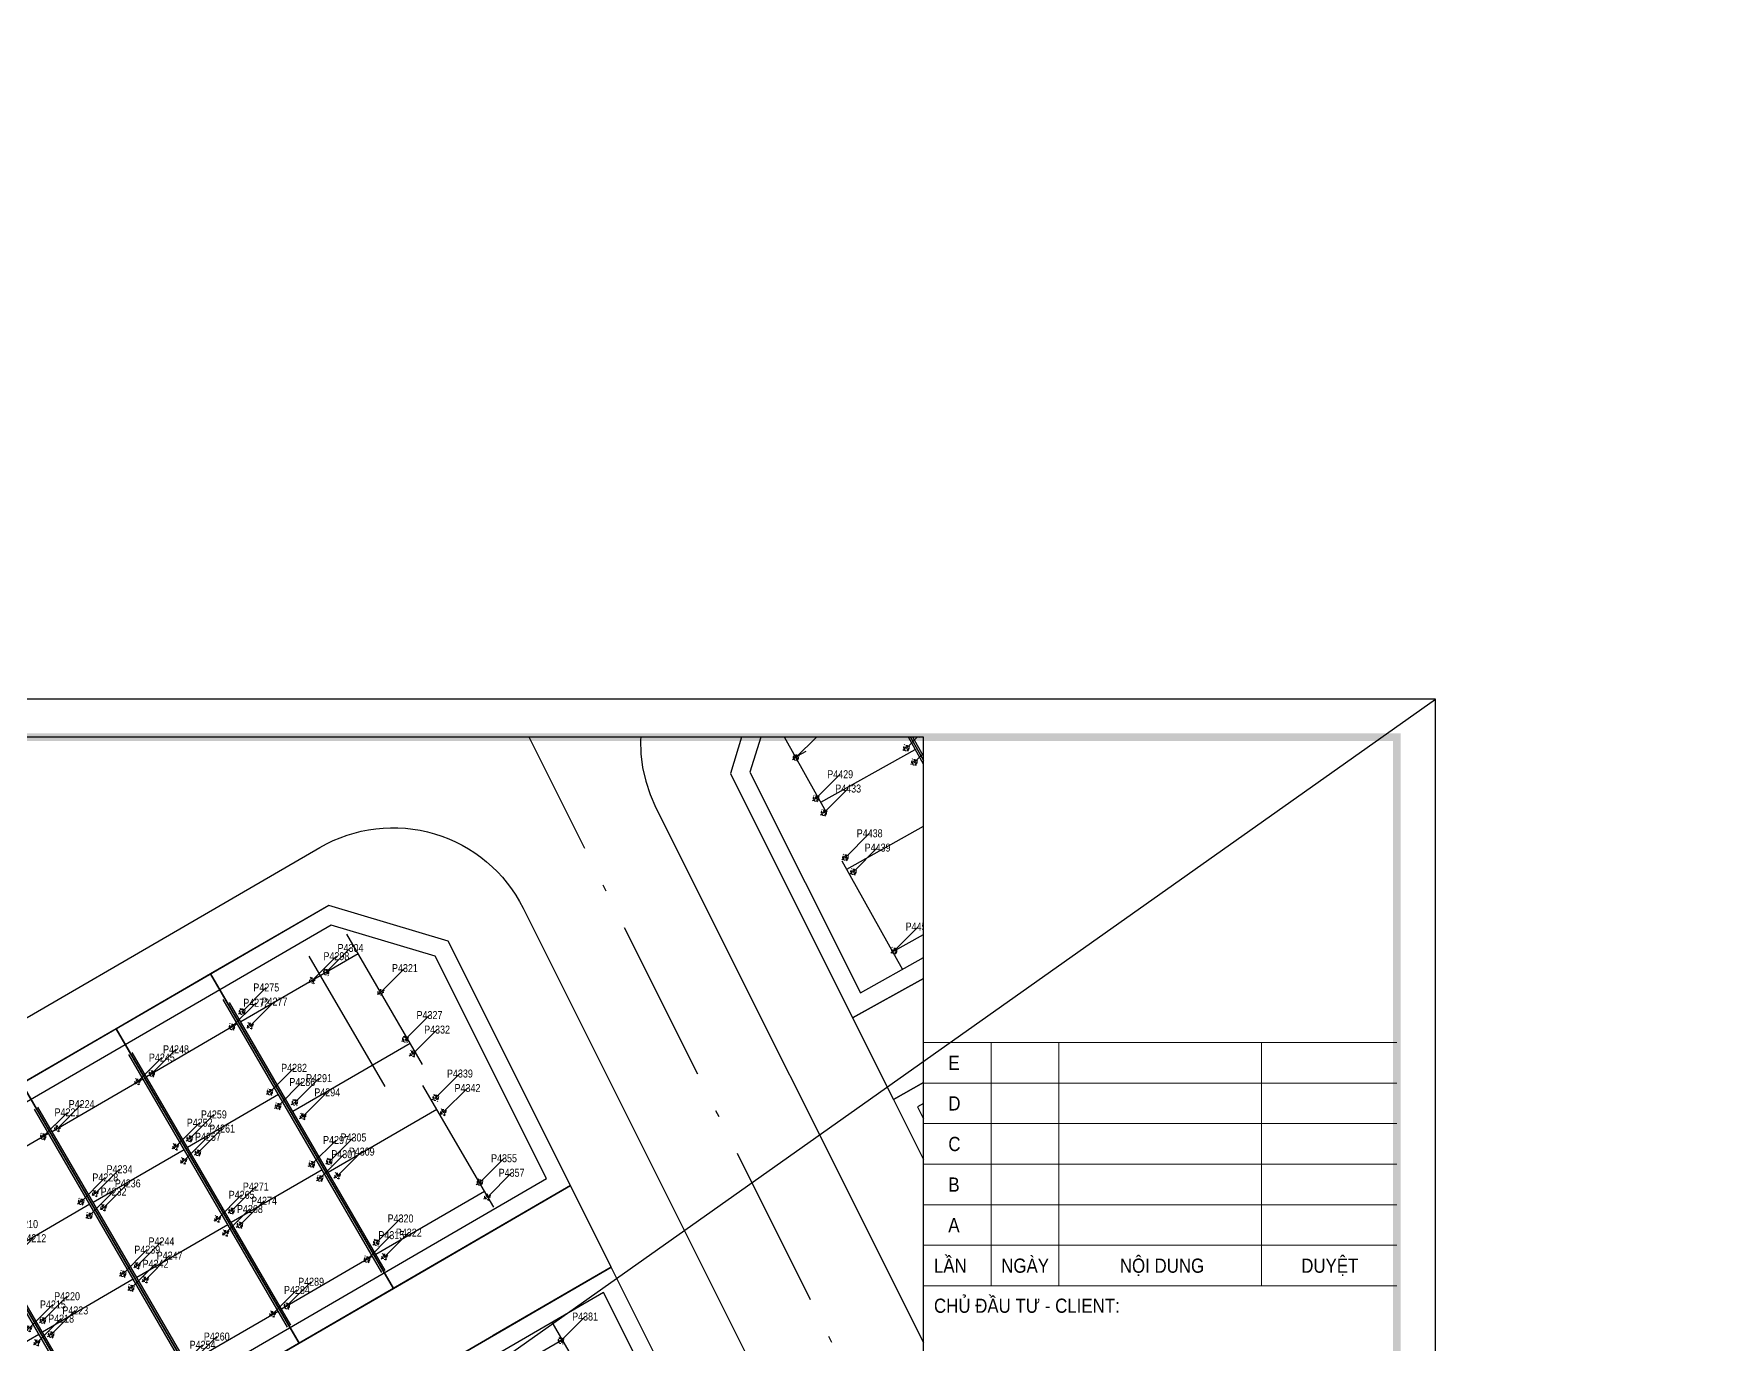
# Model space of a CAD drawing. Header units: millimetres. Extents: x 0 to 571985, y 0 to 2066666.
# Drawn here: x 568670.9 to 568763.6, y 2065765 to 2065837 of the extents above; entities that cross this region are included whole.
import ezdxf
from ezdxf.enums import TextEntityAlignment as Align
from ezdxf.xclip import XClip

# ---------------------------------------------------------------- set-up
doc = ezdxf.new("R2010")
doc.units = ezdxf.units.MM
for name, pattern in [('ACAD_ISO10W100', [18.5, 12, -3, 0.5, -3]), ('CENTER', [3, 1.5, -0.5, 0.5, -0.5]), ('CENTER2', [1.125, 0.75, -0.125, 0.125, -0.125]), ('HIDDEN', [0.75, 0.5, -0.25]), ('Xref Grid (A1)$0$CENTER2', [1.125, 0.75, -0.125, 0.125, -0.125])]:
    doc.linetypes.add(name, pattern=pattern)
for name, color, linetype in [('01.AXIS', 160, 'CENTER2'), ('BoThamCo', 94, 'Continuous'), ('CDC.01.AXIS', 160, 'CENTER2'), ('ChiaLo', 128, 'CENTER'), ('datOlienke', 42, 'Continuous'), ('ghi_chu', 7, 'Continuous'), ('KCS_DIM', 1, 'Continuous'), ('LogDg', 7, 'Continuous'), ('LoLK', 6, 'Continuous'), ('QH', 7, 'Continuous'), ('RANHGIOI', 2, 'HIDDEN'), ('TimDg', 222, 'Continuous'), ('ViaHeS', 32, 'Continuous'), ('Xref Grid (A1)$0$01.AXIS', 160, 'Xref Grid (A1)$0$CENTER2')]:
    doc.layers.add(name, color=color, linetype=linetype)
for name, color, linetype, lineweight in [('A-KY HIEU', 34, 'Continuous', 20), ('A-NET THAY', 125, 'Continuous', 18), ('A-TEXT', 7, 'Continuous', 18), ('boDnv', 54, 'Continuous', 25), ('E- RANH GIOI', 1, 'CENTER', 13), ('kata_text', 254, 'Continuous', 30)]:
    doc.layers.add(name, color=color, linetype=linetype, lineweight=lineweight)
doc.layers.add('KCS_Plotter', color=11, linetype='Continuous', plot=False)
doc.styles.add('Arial', font='arial.ttf')
doc.styles.add('avantH', font='', dxfattribs={"height": 10})
doc.styles.add('kata_dim', font='vnrms.shx', dxfattribs={"width": 0.66, "oblique": 7})
doc.styles.add('kata_text', font='arial.ttf', dxfattribs={"width": 0.8})
doc.styles.add('rms', font='romans.shx', dxfattribs={"width": 0.7, "bigfont": 'vns.shx'})
doc.styles.get('avantH').set_extended_font_data('.VnAvantH')
doc.linetypes.add('ADL', pattern='A,0.125,-0.15,["++",rms,S=0.5,R=0,X=0,Y=-0.2245],-1.35,1.125', length=2.75)
doc.dimstyles.new('DIM_1-75_CNC', dxfattribs={"dimscale": 0.75, "dimtxt": 220, "dimasz": 80, "dimexe": 60, "dimexo": 0, "dimgap": 50, "dimtad": 1, "dimdec": 0, "dimzin": 0, "dimdsep": 46, "dimtxsty": 'Arial', "dimblk1": 'ARCHTICK', "dimblk2": 'ARCHTICK', "dimsah": 1, "dimcen": 150, "dimdle": 60, "dimclrd": 256, "dimclre": 256, "dimclrt": 9, "dimadec": 0, "dimazin": 0, "dimtfac": 1, "dimtdec": 0, "dimtix": 1, "dimtmove": 2, "dimatfit": 3, "dimldrblk": 'ARCHTICK', "dimfxl": 1, "dimtvp": 0.833333, "dimtolj": 1, "dimtzin": 0, "dimlwd": -1, "dimarcsym": 0})
doc.dimstyles.new('kata_dim_iso', dxfattribs={"dimtxt": 2.5, "dimasz": 1.5, "dimexe": 1.5, "dimexo": 2.5, "dimtad": 1, "dimdec": 0, "dimzin": 0, "dimdsep": 46, "dimtxsty": 'kata_dim', "dimblk": 'kata_block_ArchTick', "dimcen": 0.09, "dimdle": 1.2, "dimclrd": 8, "dimclre": 8, "dimclrt": 3, "dimadec": 0, "dimazin": 0, "dimtfac": 1, "dimtdec": 0, "dimtix": 1, "dimtofl": 0, "dimtmove": 0, "dimatfit": 3, "dimfxl": 3.75, "dimfxlon": 1, "dimtolj": 1, "dimtzin": 0, "dimarcsym": 0})

# ---------------------------------------------------------------- blocks, each defined once
blk = doc.blocks.new('moc')
at = {"layer": 'QH', "linetype": 'Continuous'}
h = blk.add_hatch(color=7, dxfattribs=at)
h.paths.add_polyline_path([(0, 0), (0.529, 0, 0.414214), (0, 0.529)])
h.paths.add_polyline_path([(-0.529, 0, 0.414214), (0, -0.529), (0, 0)])
for p, q in [((0, 0.706), (0, -0.706)), ((-0.706, 0), (0.706, 0))]:
    blk.add_line(p, q, dxfattribs=at)
blk.add_circle((0, 0), 0.529, dxfattribs=at)
blk = doc.blocks.new('NEN')
at = {"layer": 'boDnv', "color": 10, "linetype": 'ADL', "ltscale": 0.25}
for points in [[(447.024, -28.766, 0.001711), (440.579, -16.796), (434.623, -15.073), (276.129, -103.512), (274.235, -109.654), (280.307, -121.793)], [(453.046, -54.034), (455.698, -45.19, 0.001456), (450.312, -34.947), (283.441, -128.06), (289.631, -140.435), (295.361, -142.147), (300.824, -138.974)]]:
    blk.add_lwpolyline(points, format="xyb", close=True, dxfattribs=at)
for points in [[(263.053, -132.006), (256.939, -119.782), (251.208, -118.07), (145.657, -179.397), (154.7, -194.961)], [(270.404, -156.648), (272.264, -150.423), (266.19, -138.279), (158.216, -201.014), (167.259, -216.577)]]:
    blk.add_lwpolyline(points, close=True, dxfattribs=at)
at = {"layer": 'BoThamCo'}
blk.add_lwpolyline([(336.347, -49.298), (331.474, -40.565), (324.672, -38.635), (260.962, -74.185), (258.833, -81.093), (263.315, -90.055), (269.918, -92.091), (334.417, -56.1)], close=True, dxfattribs=at)
for points in [[(460.283, -73.758, 1), (458.578, -70.701), (309.358, -153.965, 0.773158), (310.211, -157.243, 0.127931), (311.064, -157.021)], [(236.234, -85.111), (141.352, -140.641, 0.413287), (141.173, -141.324, 0.415141), (141.857, -141.504), (236.739, -85.974, -0.433604), (246.185, -88.78), (251.146, -98.698, 0.432664), (251.844, -98.907, 0.396001), (252.04, -98.251), (247.08, -88.333, 0.433604)]]:
    blk.add_lwpolyline(points, format="xyb", close=True, dxfattribs=at)
at = {"layer": 'ChiaLo', "ltscale": 5}
for points in [[(352.49, -59.758), (362.235, -77.223), (279.9, -123.165)], [(326.292, -74.376), (336.038, -91.841)], [(321.053, -77.299), (330.798, -94.764)], [(315.813, -80.223), (325.559, -97.688)], [(374.417, -99.054), (364.672, -81.589), (282.119, -127.653)], [(310.574, -83.147), (320.319, -100.612)], [(305.334, -86.07), (315.08, -103.535)], [(300.095, -88.994), (309.84, -106.459)], [(294.855, -91.917), (304.601, -109.382)], [(289.616, -94.841), (299.361, -112.306)], [(284.376, -97.765), (294.122, -115.23)], [(279.137, -100.688), (288.882, -118.153)], [(322.756, -104.978), (332.501, -122.443)], [(317.516, -107.901), (327.262, -125.366)], [(312.277, -110.825), (322.022, -128.29)], [(307.037, -113.749), (316.783, -131.214)], [(301.798, -116.672), (311.543, -134.137)], [(296.558, -119.596), (306.304, -137.061)], [(254.637, -138.052), (244.589, -120.759)], [(291.319, -122.52), (301.066, -139.989)], [(249.449, -141.066), (239.401, -123.774)], [(244.261, -144.081), (234.213, -126.788)], [(239.073, -147.095), (229.025, -129.802)], [(264.367, -132.399), (154.337, -196.328)], [(266.608, -136.879), (156.849, -200.651)]]:
    blk.add_lwpolyline(points, dxfattribs=at)
at = {"layer": 'datOlienke'}
for points in [[(448.369, -29.161, 0.001887), (441.258, -15.951), (434.5, -13.997), (275.291, -102.834), (273.162, -109.742), (279.88, -123.176)], [(453.888, -54.71), (456.773, -45.088, 0.001636), (450.717, -33.576), (282.119, -127.653), (288.93, -141.269), (295.49, -143.229), (301.319, -139.843)]]:
    blk.add_lwpolyline(points, format="xyb", close=True, dxfattribs=at)
for points in [[(264.367, -132.399), (257.64, -118.948), (251.08, -116.988), (144.29, -179.035), (154.337, -196.328)], [(271.249, -157.314), (273.336, -150.33), (266.608, -136.879), (156.849, -200.651), (166.897, -217.944)]]:
    blk.add_lwpolyline(points, close=True, dxfattribs=at)
at = {"layer": 'LogDg'}
for points in [[(34.296, -348.766, -0.124666), (14.114, -339.771, 0.262937), (-5.331, -336.771, -0.009345), (-40.959, -349.473), (-145.868, -384.68, 0.405257), (-155.456, -403.235), (-146.557, -432.72), (-158.046, -436.187), (-166.572, -407.936, 0.423227), (-185.704, -398.049), (-272.077, -427.035, 0.40652), (-277.181, -436.964), (-262.947, -483.397), (-271.552, -486.035), (-285.593, -440.232, 0.421949), (-295.787, -434.992), (-422.26, -477.436, 0.346831), (-427.684, -485.726), (-426.662, -497.249, 0.109851), (-417.21, -527.045), (-422.398, -530.058, -0.109851), (-432.639, -497.779), (-433.194, -491.512, 0.484967), (-443.708, -484.634), (-484.199, -498.222, 0.36701), (-492.228, -511.51), (-484.402, -560.012), (-490.326, -560.967), (-497.433, -516.92, 0.457512), (-512.889, -507.388), (-525.337, -511.314, 0.375227), (-533.554, -524.795, 0.049445), (-523.248, -562.118), (-518.404, -576.577), (-525.515, -578.96), (-530.307, -564.659, -0.044276), (-540.221, -530.036, 0.448349), (-555.614, -520.863), (-568.853, -525.038), (-576.072, -502.149), (-552.391, -494.681, 0.333336), (-544.003, -482.976), (-545.865, -397.305, 0.120559), (-569.998, -307.198), (-621.979, -219.712, 0.334943), (-635.359, -214.239), (-686.931, -227.855), (-689.803, -216.977), (-647.957, -205.93, 0.498191), (-640.704, -188.198), (-654.378, -165.183, -0.144979), (-668.853, -108.061), (-659.845, 118.23, 0.428088), (-671.924, 130.707), (-689.222, 130.58), (-689.305, 141.83), (-670.344, 141.969, 0.400474), (-658.442, 153.492), (-657.828, 168.904), (-656.06, 189.374), (-648.588, 188.728), (-650.341, 168.432), (-650.889, 154.678, 0.425345), (-638.921, 142.201), (-621.613, 142.328, 0.402651), (-609.707, 153.94), (-609.387, 163.859, -0.019867), (-608.227, 179.942), (-606.8, 192.652), (-600.838, 191.983), (-602.264, 179.273, 0.019867), (-603.39, 163.665), (-603.676, 154.802, 0.425871), (-591.594, 142.415), (-548.362, 142.733), (-548.28, 131.483), (-592.887, 131.155, 0.401789), (-604.791, 119.578), (-607.754, 35.571, -0.005984), (-607.983, 30.718, 0.462462), (-599.177, 22.287), (-555.377, 26.801), (-554.762, 20.832), (-603.242, 15.836, 0.355613), (-610.381, 8.689), (-613.794, -24.838, 0.475348), (-605.015, -33.606), (-508.268, -23.636, 0.016072), (-476.806, -19.368, 0.37392), (-470.138, -11.259), (-470.705, 9.348), (-464.707, 9.513), (-464.235, -7.648, 0.461916), (-454.747, -15.288), (-421.581, -8.993, 0.020567), (-382.015, 0.216), (-299.764, 22.963, 0.415004), (-292.798, 35.293), (-296.969, 50.218), (-285.412, 53.448), (-281.218, 38.439, 0.413423), (-268.921, 31.492), (-169.968, 58.858, 0.427702), (-164.496, 69.052), (-169.623, 84.754), (-163.92, 86.616), (-158.479, 69.956, 0.400853), (-148.742, 64.729), (-123.897, 71.6, 0.437327), (-113.795, 91.173), (-114.462, 93.013), (-128.551, 136.154), (-105.736, 143.605), (-91.769, 100.833), (-90.91, 98.466, 0.429754), (-70.957, 89.772, 0.001079), (-63.934, 92.766, 0.001474), (-62.342, 93.454), (-47.534, 99.909, 0.386536), (-43.126, 109.726), (-48.301, 125.574), (-42.598, 127.436), (-38.076, 113.59, 0.442444), (-27.275, 108.739), (111.617, 169.28, 0.414214), (115.754, 179.811), (109.361, 194.478), (114.861, 196.875), (121.255, 182.208, 0.414214), (131.785, 178.071), (252.97, 230.894), (276.872, 241.312), (291.579, 249.057, 0.419837), (295.267, 261.365), (290.95, 269.196), (301.459, 274.99), (306.058, 266.648, 0.408717), (318.136, 263.031), (326.546, 267.464), (332.148, 256.836), (324.233, 252.656, 0.419466), (320.555, 240.352), (397.092, 101.523, 0.433643), (408.413, 98.649), (440.787, 119.386), (444.023, 114.334), (410.428, 92.813, 0.395048), (407.737, 82.215), (451.056, 3.639, -0.005576), (472.219, -35.781, 0.422017), (490.066, -41.118), (502.995, -33.918), (514.672, -54.886), (500.295, -62.892, 0.404193), (495.052, -80.181), (502.502, -94.711), (491.824, -100.186), (485.095, -87.061, 0.424556), (467.192, -81.64), (316.164, -165.913), (307.211, -171.115, 0.396001), (304.075, -181.611), (326.147, -225.742), (318.098, -229.768), (296.726, -187.038, 0.432664), (285.552, -183.699), (178.072, -246.148, 0.389772), (174.86, -256.488), (194.1, -297.126), (188.677, -299.693), (170.231, -260.733, 0.439085), (158.982, -257.239), (145.496, -265.075, -0.013452), (97.701, -291.151, 0.262926), (86.853, -307.563, -0.162068), (76.015, -333.842, 0.270323), (72.318, -353.653), (79.981, -375.074), (57.383, -383.157), (49.72, -361.737, 0.270325), (34.296, -348.766)], [(462.182, -42.484, 0.004173), (446.541, -13.107, 0.41755), (435.613, -9.94), (272.325, -101.054, 0.401037), (269.068, -111.618), (286.084, -145.639, 0.427514), (297.137, -149.047), (456.991, -59.849, 0.406017), (462.182, -42.484)], [(191.761, -50.531), (96.917, -106.112, 0.395833), (93.785, -116.606), (107.231, -143.491, 0.432836), (118.409, -146.827), (234.309, -78.995, 0.395833), (237.441, -68.502), (223.995, -41.617, 0.432836), (212.817, -38.281), (191.761, -50.531)], [(236.107, -84.895), (141.226, -140.425, 0.413287), (140.956, -141.449, 0.415141), (141.984, -141.72), (236.865, -86.19, -0.433604), (245.962, -88.892), (250.922, -98.81, 0.432664), (251.97, -99.123, 0.396001), (252.264, -98.139), (247.303, -88.221, 0.433604), (236.107, -84.895)], [(49.536, -260.065, -0.269945), (34.095, -247.153), (22.999, -216.476, -0.362457), (26.499, -206.84), (119.685, -152.625, -0.414384), (136.095, -156.969), (142.222, -167.514, 0.414214), (153.158, -170.413), (250.593, -113.801, -0.432664), (261.767, -117.14), (278.799, -151.193, -0.396001), (275.663, -161.688), (133.439, -244.323, -0.012999), (88.371, -268.964, -0.278117), (67.767, -267.557, 0.110848), (49.536, -260.065)]]:
    blk.add_lwpolyline(points, format="xyb", dxfattribs=at)
for points in [[(270.27, -95.329, -0.427514), (259.217, -91.922), (254.74, -82.969, -0.401037), (257.996, -72.404), (323.21, -36.016, -0.414214), (334.094, -39.103), (338.967, -47.836, -0.414214), (335.879, -58.72)], [(460.405, -73.976, 1), (458.456, -70.483), (309.236, -153.747, 0.773158), (310.211, -157.493, 0.127931), (311.185, -157.24)]]:
    blk.add_lwpolyline(points, format="xyb", close=True, dxfattribs=at)
at = {"layer": 'LoLK'}
for points in [[(331.532, -71.452), (326.292, -74.376), (336.038, -91.841), (341.277, -88.917)], [(326.292, -74.376), (321.053, -77.299), (330.798, -94.764), (336.038, -91.841)], [(321.053, -77.299), (315.813, -80.223), (325.559, -97.688), (330.798, -94.764)], [(315.813, -80.223), (310.574, -83.147), (320.319, -100.612), (325.559, -97.688)], [(310.574, -83.147), (305.334, -86.07), (315.08, -103.535), (320.319, -100.612)], [(305.334, -86.07), (300.095, -88.994), (309.84, -106.459), (315.08, -103.535)], [(300.095, -88.994), (294.855, -91.917), (304.601, -109.382), (309.84, -106.459)], [(294.855, -91.917), (289.616, -94.841), (299.361, -112.306), (304.601, -109.382)], [(289.616, -94.841), (284.376, -97.765), (294.122, -115.23), (299.361, -112.306)], [(284.376, -97.765), (279.137, -100.688), (288.882, -118.153), (294.122, -115.23)], [(279.137, -100.688), (275.291, -102.834), (273.162, -109.742), (279.88, -123.176), (288.882, -118.153)], [(327.995, -102.054), (322.756, -104.978), (332.501, -122.443), (337.741, -119.519)], [(322.756, -104.978), (317.516, -107.901), (327.262, -125.366), (332.501, -122.443)], [(317.516, -107.901), (312.277, -110.825), (322.022, -128.29), (327.262, -125.366)], [(312.277, -110.825), (307.037, -113.749), (316.783, -131.214), (322.022, -128.29)], [(307.037, -113.749), (301.798, -116.672), (311.543, -134.137), (316.783, -131.214)], [(301.798, -116.672), (296.558, -119.596), (306.304, -137.061), (311.543, -134.137)], [(257.64, -118.948), (251.08, -116.988), (244.589, -120.759), (254.637, -138.052), (264.367, -132.399)], [(296.558, -119.596), (291.319, -122.52), (301.066, -139.989), (301.319, -139.843), (306.304, -137.061)], [(244.589, -120.759), (239.401, -123.774), (249.449, -141.066), (254.637, -138.052)], [(291.319, -122.52), (282.119, -127.653), (288.93, -141.269), (295.49, -143.229), (301.066, -139.989)], [(239.401, -123.774), (234.213, -126.788), (244.261, -144.081), (249.449, -141.066)], [(234.213, -126.788), (229.025, -129.802), (239.073, -147.095), (244.261, -144.081)], [(229.025, -129.802), (223.837, -132.816), (233.885, -150.109), (239.073, -147.095)], [(266.608, -136.879), (257.148, -142.375), (267.196, -159.668), (271.249, -157.314), (273.336, -150.33)]]:
    blk.add_lwpolyline(points, close=True, dxfattribs=at)
at = {"layer": 'RANHGIOI', "color": 1, "ltscale": 9, "const_width": 1}
blk.add_lwpolyline([(460, -51.299, 0.006594), (435.293, -5.051), (303.078, 234.769), (284.672, 225.077), (-55.993, 76.586), (-56.839, 76.223, -0.005137), (-90.743, 62.093), (-377.217, -17.133, -0.020567), (-418.225, -26.678), (-463.443, -35.259, -0.021218), (-506.422, -41.541), (-623.638, -53.62), (-626.464, -70.884, 0.128574), (-620.42, -135.36), (-615.505, -148.86, 0.039408), (-607.143, -167.188), (-594.172, -190.555), (-547.57, -259.493, -0.11987), (-522.704, -326.397), (-507.917, -451.947), (-504.475, -473.277), (-499.271, -471.636), (-50.48, -321.024, 0.050684), (130.425, -239.135), (301.319, -139.843)], format="xyb", close=True, dxfattribs=at)
at = {"layer": 'TimDg', "linetype": 'ACAD_ISO10W100', "ltscale": 0.75}
blk.add_lwpolyline([(283.906, 294.402), (445.802, 0.743, -0.007517), (474.039, -52.348), (508.786, -120.117, 0.000278)], format="xyb", dxfattribs=at)
for points in [[(335.549, -254.599), (124.099, 168.176)], [(185.145, 46.12), (365.349, 146.673)], [(431.013, 27.573), (246.062, -75.628)], [(446.462, -0.451), (260.371, -104.289)], [(9.149, -213.464), (246.062, -75.628)]]:
    blk.add_lwpolyline(points, dxfattribs=at)
at = {"layer": 'ViaHeS', "elevation": 0}
blk.add_lwpolyline([(-483.362, -504.27), (-441.21, -490.124), (-436.029, -493.514), (-435.627, -498.044, 0.109851), (-424.993, -531.564), (-414.615, -525.539, -0.109851), (-423.674, -496.984), (-424.342, -489.445), (-420.001, -483.006), (-295.249, -441.14), (-289.043, -444.33), (-275.854, -487.354), (-258.645, -482.078), (-271.972, -438.601), (-268.698, -432.23), (-181.634, -403.012), (-172.975, -407.486), (-163.79, -437.92), (-140.813, -430.986), (-150.211, -399.847), (-145.597, -390.918), (-39.026, -355.153, 0.008545), (-6.235, -343.522, -0.249193), (12.375, -345.964, 0.09975), (30.772, -354.181, -0.256949), (45.215, -366.957), (51.733, -385.178), (85.63, -373.053), (79.112, -354.831, -0.256949), (82.174, -335.793, 0.136918), (92.607, -310.438, -0.249193), (103.308, -295.017, 0.012659), (148.511, -270.262), (162.157, -262.333), (168.62, -264.341), (185.966, -300.977), (196.811, -295.842), (179.033, -258.291), (181.216, -251.26), (287.384, -189.574), (293.944, -191.534), (314.073, -231.781), (330.172, -223.729), (309.538, -182.474), (311.625, -175.49), (319.134, -171.127), (408.277, -121.386), (412.274, -122.589), (434.351, -165.321), (442.347, -161.19), (420.137, -118.201), (421.38, -114.074), (470.335, -86.758), (479.641, -89.576), (486.485, -102.924), (507.841, -91.973), (500.499, -77.654), (503.421, -68.019), (517.591, -60.128), (500.076, -28.676), (486.971, -35.974), (477.625, -33.17, 0.0056), (456.311, 6.536), (412.324, 86.322), (414.12, 93.398), (444.832, 113.071), (439.977, 120.649), (409.766, 101.296), (403.142, 102.978), (327.714, 239.794), (330.524, 249.193), (334.945, 251.528), (323.749, 272.772), (318.926, 270.23), (309.354, 273.096), (306.713, 277.887), (285.696, 266.299), (288.11, 261.921), (285.295, 252.529), (274.271, 246.724), (129.387, 183.571), (122.806, 186.157), (117.612, 198.074), (106.611, 193.279), (111.806, 181.362), (109.22, 174.781), (26.33, 138.65), (-29.869, 114.154), (-36.004, 116.909), (-39.746, 128.368), (-51.153, 124.642), (-47.055, 112.092), (-50.086, 105.341), (-75.921, 94.08), (-84.511, 97.937), (-100.033, 145.467), (-134.254, 134.292), (-118.657, 86.529), (-123.231, 78.009), (-150.258, 70.535), (-156.629, 73.955), (-161.068, 87.547), (-172.475, 83.822), (-168.207, 70.753), (-171.474, 64.667), (-269.546, 37.545), (-275.711, 41.028), (-279.634, 55.063), (-302.748, 48.603), (-298.843, 34.63), (-302.316, 28.482), (-383.614, 5.999, -0.020567), (-422.7, -3.099), (-456.246, -9.465), (-461.296, -5.399), (-461.708, 9.595), (-473.703, 9.265), (-473.239, -7.637), (-478.028, -13.489, -0.015955), (-508.883, -17.667), (-606.147, -27.691), (-610.614, -23.229), (-607.49, 7.461), (-602.01, 12.947), (-554.455, 17.848), (-555.685, 29.785), (-600.448, 25.172), (-605.043, 29.645, 0.007073), (-604.756, 35.466), (-601.912, 116.095), (-594.665, 123.142), (-548.221, 123.483), (-548.421, 150.733), (-593.42, 150.402), (-600.493, 157.35, -0.027886), (-599.283, 178.939), (-597.857, 191.648), (-609.782, 192.987), (-611.208, 180.277, 0.019867), (-612.385, 163.955), (-612.597, 157.389), (-619.823, 150.342), (-639.316, 150.198), (-646.998, 158.133), (-646.598, 168.196), (-644.852, 188.405), (-659.796, 189.697), (-661.572, 169.14), (-662.014, 158.023), (-670.332, 149.97), (-689.364, 149.83), (-689.163, 122.58), (-671.417, 122.71), (-663.736, 114.776), (-672.6, -107.912, 0.144979), (-657.602, -167.099), (-644.687, -188.836), (-648.335, -197.756), (-691.845, -209.242), (-684.889, -235.59), (-633.86, -222.118), (-622.039, -226.953), (-573.255, -309.058, -0.120474), (-549.614, -397.387), (-547.842, -478.902), (-555.298, -489.306), (-577.876, -496.427), (-567.048, -530.76), (-552.743, -526.248), (-543.713, -531.719, 0.042979), (-533.836, -565.928), (-529.071, -580.151), (-514.848, -575.386), (-519.719, -560.846, -0.045576), (-529.315, -527.166), (-523.005, -516.87), (-508.247, -512.215), (-500.456, -517.02), (-493.287, -561.445), (-481.44, -559.534), (-488.883, -513.408), (-483.362, -504.27)], format="xyb", dxfattribs=at)
at = {"layer": 'ViaHeS'}
for points in [[(441.258, -15.951), (434.5, -13.997), (275.291, -102.834), (273.162, -109.742), (288.93, -141.269), (295.49, -143.229), (301.319, -139.843), (453.888, -54.71), (456.773, -45.088, 0.004151)], [(271.249, -157.314), (273.336, -150.33), (257.64, -118.948), (251.08, -116.988), (144.29, -179.035), (131.629, -157.245), (122.062, -154.713), (31.359, -207.484), (28.737, -214.7), (38.583, -241.923, 0.256594), (53.045, -254.642, -0.085173), (69.006, -261.184, 0.265195), (88.812, -261.986, 0.012088), (130.425, -239.135)]]:
    blk.add_lwpolyline(points, format="xyb", close=True, dxfattribs=at)
blk.add_lwpolyline([(450.717, -33.576), (448.369, -29.161), (279.88, -123.176), (282.119, -127.653), (450.717, -33.576)], dxfattribs=at)
for points in [[(334.417, -56.1), (336.347, -49.298), (331.474, -40.565), (324.672, -38.635), (260.962, -74.185), (258.833, -81.093), (263.315, -90.055), (269.918, -92.091)], [(266.608, -136.879), (264.367, -132.399), (154.337, -196.328), (156.849, -200.651)]]:
    blk.add_lwpolyline(points, close=True, dxfattribs=at)
at = {"layer": 'ViaHeS', "linetype": 'HIDDEN', "ltscale": 5}
for points in [[(239.178, -85.372), (237.861, -91.4)], [(241.711, -85.49), (240.642, -90.383)], [(236.378, -86.474), (234.927, -93.117)], [(244.031, -86.586), (242.567, -93.283)], [(246.048, -89.065), (244.348, -96.844)], [(241.377, -98.728), (239.678, -106.507), (237.232, -101.617), (150.298, -152.496), (151.75, -145.853), (239.315, -94.604), (241.377, -98.728)], [(239.597, -95.167), (237.897, -102.946)], [(236.845, -96.05), (235.393, -102.693)]]:
    blk.add_lwpolyline(points, dxfattribs=at)
blk.add_lwpolyline([(145.415, -139.712), (143.963, -146.355), (239.391, -90.505, -0.433604), (241.49, -91.128), (246.155, -100.457), (247.855, -92.678)], format="xyb", dxfattribs=at)
at = {"layer": 'QH', "xscale": 3, "yscale": 3, "zscale": 3}
blk.add_blockref('moc', (301.319, -139.843), dxfattribs=at)
at = {"layer": 'ghi_chu', "style": 'avantH', "width": 0.85}
blk.add_text('®\xadêng nguyÔn xu©n linh (míi - qh 24m)', height=3.5, rotation=298.86826, dxfattribs=at).set_placement((360.788, 192.23, 0))
blk = doc.blocks.new('NEN B')
at = {"layer": 'datOlienke'}
for points in [[(6.567, 25), (7.507, 40.01), (2.82, 45), (-120.687, 45), (-120.687, 25)], [(0, 0), (5.313, 4.99), (6.253, 20), (-120.687, 20), (-120.687, 0)]]:
    blk.add_lwpolyline(points, close=True, dxfattribs=at)
at = {"layer": 'LoLK'}
for points in [[(-22.687, 45), (-28.687, 45), (-28.687, 25), (-22.687, 25)], [(-16.687, 45), (-22.687, 45), (-22.687, 25), (-16.687, 25)], [(-10.687, 45), (-16.687, 45), (-16.687, 25), (-10.687, 25)], [(-4.687, 45), (-10.687, 45), (-10.687, 25), (-4.687, 25)], [(7.507, 40.01), (2.82, 45), (-4.687, 45), (-4.687, 25), (6.567, 25)], [(6.253, 20), (-4.687, 20), (-4.687, 0), (0, 0), (5.313, 4.99)]]:
    blk.add_lwpolyline(points, close=True, dxfattribs=at)
blk = doc.blocks.new('A$C758D662A')
at = {"linetype": 'HIDDEN', "ltscale": 500}
for radius in [300, 200]:
    blk.add_circle((0, 0), radius, dxfattribs=at)
at = {"layer": 'CDC.01.AXIS', "ltscale": 200}
for p, q in [((437, 0), (-437, 0)), ((0, 437), (0, -437))]:
    blk.add_line(p, q, dxfattribs=at)
blk = doc.blocks.new('AT4 - 2')
at = {"layer": '01.AXIS', "ltscale": 500}
for p, q in [((0.11, -0.969), (0.11, -17.882)), ((6.6, -0.969), (6.602, -7.813)), ((6.66, -2.11), (0.11, -2.11)), ((6.601, -7.31), (0.11, -7.31)), ((6.056, -10.562), (6.056, -17.882)), ((6.056, -10.562), (6.056, -17.882)), ((6.056, -11.21), (0.11, -11.21)), ((6.2, -14.06), (5.385, -14.06)), ((3.09, -16.256), (3.09, -17.882)), ((6.056, -16.89), (0.11, -16.89)), ((6.056, -16.89), (0.11, -16.89))]:
    blk.add_line(p, q, dxfattribs=at)
at = {"xscale": 0.0005, "yscale": 0.0005, "zscale": 0.0005}
for p in [(0.5, -2.11), (1.4, -2.11), (6.51, -2.11), (6.36, -6.995), (6.36, -7.895), (0.5, -10.62), (6.192, -10.62), (0.5, -11.52), (6.192, -11.52), (6.055, -14.02), (0.5, -16.89), (3.05, -16.89)]:
    blk.add_blockref('A$C758D662A', p, dxfattribs=at)
at = {"xscale": 0.0005000000000000009, "yscale": 0.0005000000000000009, "zscale": 0.0005000000000000009, "rotation": 90.00000000000001}
for p in [(0.4, -6.9), (0.4, -7.8)]:
    blk.add_blockref('A$C758D662A', p, dxfattribs=at)
blk = doc.blocks.new('AT5 - 2')
at = {"layer": '01.AXIS', "ltscale": 500}
for p, q in [((0.11, -1.089), (0.11, -18.127)), ((7.01, -1.089), (7.01, -8.839)), ((0.11, -2.11), (7.01, -2.11)), ((7.01, -7.31), (0.11, -7.31)), ((5.184, -9.839), (5.184, -18.127)), ((7.574, -9.839), (7.574, -18.127)), ((0.11, -11.21), (7.574, -11.21)), ((7.574, -16.89), (0.11, -16.89))]:
    blk.add_line(p, q, dxfattribs=at)
for p, xscale, yscale, zscale, rotation in [((0.45, -1.749), 0.0005, 0.0005, 0.0005, 90.00000000000001), ((6.991, -1.755), 0.000499999999999999, 0.000499999999999999, 0.000499999999999999, 92.58947658711341), ((0.45, -2.649), -0.0005, 0.0005, 0.0005, 90), ((7.031, -2.654), -0.000499999999999999, 0.000499999999999999, 0.000499999999999999, 92.5894765871134), ((0.45, -6.9), 0.0005, 0.0005, 0.0005, 90.00000000000001), ((7.234, -7), 0.000499999999999999, 0.000499999999999999, 0.000499999999999999, 92.58947658711341), ((0.45, -7.8), -0.0005, 0.0005, 0.0005, 90), ((7.274, -7.899), -0.000499999999999999, 0.000499999999999999, 0.000499999999999999, 92.5894765871134), ((0.45, -10.67), 0.0005, 0.0005, 0.0005, 90.00000000000001), ((7.403, -10.62), 0.000499999999999999, 0.000499999999999999, 0.000499999999999999, 92.58947658711341), ((0.45, -11.57), -0.0005, 0.0005, 0.0005, 90), ((7.444, -11.519), -0.000499999999999999, 0.000499999999999999, 0.000499999999999999, 92.5894765871134), ((0.45, -16.44), 0.0005, 0.0005, 0.0005, 90.00000000000001), ((4.644, -16.89), 0.0005, 0.0005, 0.0005, 180), ((5.544, -16.89), -0.0005, 0.0005, 0.0005, 180), ((0.45, -17.34), -0.0005, 0.0005, 0.0005, 90)]:
    blk.add_blockref('A$C758D662A', p, dxfattribs=dict(xscale=xscale, yscale=yscale, zscale=zscale, rotation=rotation))
at = {"xscale": 0.0005, "yscale": 0.0005, "zscale": 0.0005}
blk.add_blockref('A$C758D662A', (7.574, -14.43), dxfattribs=at)
blk = doc.blocks.new('pile Plan')
at = {"xscale": 0.5, "yscale": 0.5, "zscale": 0.5}
for p in [(340, 14779), (5440.000004, 14779), (340, 9630), (5440.000004, 9630), (340, 8730), (5440.000004, 8730), (340, 5040), (5440.000004, 5040), (340, 4140), (5440.000004, 4140), (340, -1), (5440.000004, -1)]:
    blk.add_blockref('A$C758D662A', p, dxfattribs=at)
blk = doc.blocks.new('a5 sao - 2')
at = {"layer": 'Xref Grid (A1)$0$01.AXIS', "ltscale": 500}
for p, q in [((-5.89, -1.086), (-5.89, -18.434)), ((-0.11, -1.086), (-0.11, -18.434)), ((-5.89, -2.11), (-0.11, -2.11)), ((-5.89, -7.62), (-0.11, -7.62)), ((-5.89, -12.39), (-0.11, -12.39)), ((-5.89, -16.89), (-0.11, -16.89))]:
    blk.add_line(p, q, dxfattribs=at)
at = {"xscale": 0.001, "yscale": 0.001, "zscale": 0.001}
blk.add_blockref('pile Plan', (-5.89, -16.89), dxfattribs=at)
blk = doc.blocks.new('a1 sao - 2')
at = {"layer": 'Xref Grid (A1)$0$01.AXIS', "ltscale": 500}
for p, q in [((0.11, -1.086), (0.11, -18.434)), ((5.89, -1.086), (5.89, -18.434)), ((0.11, -2.11), (5.89, -2.11)), ((0.11, -7.62), (5.89, -7.62)), ((0.11, -12.39), (5.89, -12.39)), ((0.11, -16.89), (5.89, -16.89))]:
    blk.add_line(p, q, dxfattribs=at)
at = {"xscale": 0.001, "yscale": 0.001, "zscale": 0.001}
blk.add_blockref('pile Plan', (0.11, -16.89), dxfattribs=at)
blk = doc.blocks.new('NEN A')
at = {"layer": 'datOlienke'}
for points in [[(7.63, 25, 0.001887), (7.857, 40), (2.908, 45), (-179.409, 45), (-184.635, 40.005), (-185.313, 25)], [(0, 0), (7.208, 6.997, 0.001636), (7.529, 20), (-185.54, 20), (-186.227, 4.791), (-181.454, -0.117), (-174.714, 0)]]:
    blk.add_lwpolyline(points, format="xyb", close=True, dxfattribs=at)
at = {"layer": 'LoLK'}
for points in [[(-175.005, 45), (-179.409, 45), (-184.635, 40.005), (-185.313, 25), (-175.005, 25)], [(-169.005, 45), (-175.005, 45), (-175.005, 25), (-169.005, 25)], [(-163.005, 45), (-169.005, 45), (-169.005, 25), (-163.005, 25)], [(-157.005, 45), (-163.005, 45), (-163.005, 25), (-157.005, 25)], [(-151.005, 45), (-157.005, 45), (-157.005, 25), (-151.005, 25)], [(-145.005, 45), (-151.005, 45), (-151.005, 25), (-145.005, 25)], [(-139.005, 45), (-145.005, 45), (-145.005, 25), (-139.005, 25)], [(-133.005, 45), (-139.005, 45), (-139.005, 25), (-133.005, 25)], [(-127.005, 45), (-133.005, 45), (-133.005, 25), (-127.005, 25)], [(-121.005, 45), (-127.005, 45), (-127.005, 25), (-121.005, 25)], [(-115.005, 45), (-121.005, 45), (-121.005, 25), (-115.005, 25)], [(-175.005, 20), (-185.54, 20), (-186.227, 4.791), (-181.454, -0.117), (-175.005, -0.005)], [(-169.005, 20), (-175.005, 20), (-175.005, -0.005), (-174.714, 0), (-169.005, 0)], [(-163.005, 20), (-169.005, 20), (-169.005, 0), (-163.005, 0)], [(-157.005, 20), (-163.005, 20), (-163.005, 0), (-157.005, 0)], [(-151.005, 20), (-157.005, 20), (-157.005, 0), (-151.005, 0)], [(-145.005, 20), (-151.005, 20), (-151.005, 0), (-145.005, 0)], [(-139.005, 20), (-145.005, 20), (-145.005, 0), (-139.005, 0)], [(-133.005, 20), (-139.005, 20), (-139.005, 0), (-133.005, 0)]]:
    blk.add_lwpolyline(points, close=True, dxfattribs=at)
blk = doc.blocks.new('A5 - 2')
at = {"layer": 'Xref Grid (A1)$0$01.AXIS', "ltscale": 500}
for p, q in [((0.11, -1.086), (0.11, -18.434)), ((5.89, -1.086), (5.89, -18.434)), ((0.11, -2.11), (5.89, -2.11)), ((0.11, -7.62), (5.89, -7.62)), ((0.11, -12.39), (5.89, -12.39)), ((0.11, -16.89), (5.89, -16.89))]:
    blk.add_line(p, q, dxfattribs=at)
at = {"xscale": 0.001, "yscale": 0.001, "zscale": 0.001}
blk.add_blockref('pile Plan', (0.11, -16.89), dxfattribs=at)
blk = doc.blocks.new('A1 - 2')
at = {"layer": 'Xref Grid (A1)$0$01.AXIS', "ltscale": 500}
for p, q in [((0.11, -1.086), (0.11, -18.434)), ((5.89, -1.086), (5.89, -18.434)), ((0.11, -2.11), (5.89, -2.11)), ((0.11, -7.62), (5.89, -7.62)), ((0.11, -12.39), (5.89, -12.39)), ((0.11, -16.89), (5.89, -16.89))]:
    blk.add_line(p, q, dxfattribs=at)
at = {"xscale": 0.001, "yscale": 0.001, "zscale": 0.001}
blk.add_blockref('pile Plan', (0.11, -16.89), dxfattribs=at)
blk = doc.blocks.new('kata_block_ArchTick')
at = {"color": 8}
blk.add_line((1, 0), (-1, 0), dxfattribs=at)
at = {"color": 8, "const_width": 0.15}
blk.add_lwpolyline([(-0.5, -0.5), (0.5, 0.5)], dxfattribs=at)
blk = doc.blocks.new('A$C33BC4D2A')
at = {"layer": 'A-KY HIEU', "color": 0}
for p, q in [((353.66, -4.9), (353.66, -292.1)), ((353.66, -44.47), (414.98, -44.47)), ((362.42, -44.47), (362.42, -76.01)), ((371.18, -44.47), (371.18, -76.01)), ((397.46, -44.47), (397.46, -76.01)), ((353.66, -49.73), (414.98, -49.73)), ((353.66, -54.98), (414.98, -54.98)), ((353.66, -60.24), (414.98, -60.24)), ((353.66, -65.5), (414.98, -65.5)), ((353.66, -70.75), (414.98, -70.75)), ((353.66, -76.01), (414.98, -76.01))]:
    blk.add_line(p, q, dxfattribs=at)
at = {"layer": 'A-KY HIEU', "color": 0, "const_width": 1.02}
blk.add_lwpolyline([(14.35, -292.1), (14.35, -4.9), (414.98, -4.9), (414.98, -292.1)], close=True, dxfattribs=at)
at = {"layer": 'Defpoints', "color": 125}
blk.add_lwpolyline([(0, -297), (420, -297), (420, 0), (0, 0)], close=True, dxfattribs=at)
at = {"layer": 'A-TEXT', "style": 'Arial', "width": 0.85}
for s, height, p in [('E', 1.84, (356.88, -48.04)), ('D', 1.84, (356.88, -53.29)), ('C', 1.84, (356.88, -58.55)), ('B', 1.84, (356.88, -63.81)), ('A', 1.84, (356.88, -69.06)), ('LẦN', 1.84, (355.02, -74.32)), ('NGÀY', 1.84, (363.73, -74.32)), ('NỘI DUNG', 1.84, (379.1, -74.32)), ('DUYỆT', 1.84, (402.6, -74.32)), ('CHỦ ĐẦU TƯ - CLIENT:', 1.8397, (355.02, -79.51))]:
    blk.add_text(s, height=height, dxfattribs=at).set_placement(p)
blk = doc.blocks.new('_ArchTick')
at = {"color": 0, "linetype": 'ByBlock', "const_width": 0.15}
blk.add_lwpolyline([(-0.5, -0.5), (0.5, 0.5)], dxfattribs=at)
blk = doc.blocks.new('*U101')
at = {"color": 0, "ltscale": 0.8, "style": 'kata_text', "width": 0.8}
blk.add_attdef('TEN', text='', height=2.2, dxfattribs=at).set_placement((6.67, 6.67), align=Align.MIDDLE_CENTER)
at = {"color": 0, "ltscale": 0.8, "style": 'kata_text', "width": 0.8, "flags": 1}
blk.add_attdef('CHU_THICH', text='', height=2.2, dxfattribs=at).set_placement((0, 0), align=Align.MIDDLE_CENTER)
at = {"layer": 'Defpoints'}
blk.add_leader([(0, 0), (6.67, 6.67)], dimstyle='kata_dim_iso', override={"dimasz": 0.6, "dimgap": 0.625, "dimtad": 0}, dxfattribs=at)
blk = doc.blocks.new('A$C7EE856B3')
at = {"layer": 'kata_text', "xscale": 0.2, "yscale": 0.2, "zscale": 0.2}
for p, values in [((352.125, -174.033, 0.002), {'TEN': 'P4455'}), ((346.056, -174.557, 0.002), {'TEN': 'P4426'}), ((352.563, -174.819, 0.002), {'TEN': 'P4458'}), ((347.154, -176.806, 0.002), {'TEN': 'P4429'}), ((347.593, -177.592, 0.002), {'TEN': 'P4433'}), ((348.774, -180.054, 0.002), {'TEN': 'P4438'}), ((349.212, -180.84, 0.002), {'TEN': 'P4439'}), ((351.462, -185.179, 0.002), {'TEN': 'P4452'}), ((319.459, -186.811, 0.002), {'TEN': 'P4298'}), ((320.237, -186.359, 0.002), {'TEN': 'P4304'}), ((323.228, -187.466, 0.002), {'TEN': 'P4321'}), ((315.607, -188.529, 0.002), {'TEN': 'P4275'}), ((315.054, -189.37, 0.002), {'TEN': 'P4272'}), ((316.059, -189.307, 0.002), {'TEN': 'P4277'}), ((324.578, -190.049, 0.002), {'TEN': 'P4327'}), ((324.995, -190.846, 0.002), {'TEN': 'P4332'}), ((309.866, -192.384, 0.002), {'TEN': 'P4245'}), ((310.644, -191.932, 0.002), {'TEN': 'P4248'}), ((317.135, -192.95, 0.002), {'TEN': 'P4282'}), ((318.506, -193.518, 0.002), {'TEN': 'P4291'}), ((326.251, -193.264, 0.002), {'TEN': 'P4339'}), ((317.587, -193.728, 0.002), {'TEN': 'P4286'}), ((318.958, -194.296, 0.002), {'TEN': 'P4294'}), ((326.667, -194.062, 0.002), {'TEN': 'P4342'}), ((304.678, -195.398, 0.002), {'TEN': 'P4221'}), ((305.457, -194.946, 0.002), {'TEN': 'P4224'}), ((311.947, -195.964, 0.002), {'TEN': 'P4252'}), ((312.725, -195.512, 0.002), {'TEN': 'P4259'}), ((313.177, -196.29, 0.002), {'TEN': 'P4261'}), ((312.399, -196.742, 0.002), {'TEN': 'P4257'}), ((319.44, -196.919, 0.002), {'TEN': 'P4297'}), ((320.4, -196.778, 0.002), {'TEN': 'P4305'}), ((319.893, -197.697, 0.002), {'TEN': 'P4301'}), ((320.852, -197.556, 0.002), {'TEN': 'P4309'}), ((328.675, -197.921, 0.002), {'TEN': 'P4355'}), ((306.759, -198.979, 0.002), {'TEN': 'P4228'}), ((307.537, -198.526, 0.002), {'TEN': 'P4234'}), ((329.092, -198.719, 0.002), {'TEN': 'P4357'}), ((307.211, -199.757, 0.002), {'TEN': 'P4232'}), ((307.989, -199.305, 0.002), {'TEN': 'P4236'}), ((314.253, -199.933, 0.002), {'TEN': 'P4265'}), ((315.031, -199.481, 0.002), {'TEN': 'P4271'}), ((314.705, -200.711, 0.002), {'TEN': 'P4268'}), ((315.483, -200.259, 0.002), {'TEN': 'P4274'}), ((302.349, -201.541, 0.002), {'TEN': 'P4210'}), ((322.987, -201.232, 0.002), {'TEN': 'P4320'}), ((302.801, -202.319, 0.002), {'TEN': 'P4212'}), ((309.843, -202.495, 0.002), {'TEN': 'P4244'}), ((322.479, -202.149, 0.002), {'TEN': 'P4315'}), ((323.44, -202.01, 0.002), {'TEN': 'P4322'}), ((309.065, -202.947, 0.002), {'TEN': 'P4239'}), ((309.517, -203.725, 0.002), {'TEN': 'P4242'}), ((310.295, -203.273, 0.002), {'TEN': 'P4247'}), ((304.655, -205.509, 0.002), {'TEN': 'P4220'}), ((317.291, -205.163, 0.002), {'TEN': 'P4284'}), ((318.07, -204.711, 0.002), {'TEN': 'P4289'}), ((303.877, -205.962, 0.002), {'TEN': 'P4215'}), ((305.107, -206.288, 0.002), {'TEN': 'P4223'}), ((304.329, -206.74, 0.002), {'TEN': 'P4218'}), ((333.13, -206.625, 0.002), {'TEN': 'P4381'}), ((312.104, -208.178, 0.002), {'TEN': 'P4254'}), ((312.882, -207.725, 0.002), {'TEN': 'P4260'})]:
    blk.add_blockref('*U101', p, dxfattribs=at).add_auto_attribs(values)

msp = doc.modelspace()

# ---------------------------------------------------------------- block references
at = {"layer": 'boDnv', "extrusion": (-2.4685e-06, 4.62064e-06, 1)}
ref = msp.add_blockref('NEN', (568697.481, 2066371.697, 8.143), dxfattribs=at)
XClip(ref).set_block_clipping_path([(-95.7748162709, -416.20828746), (591.9650857092, 169.550739368)])

# ---------------------------------------------------------------- next in the draw order: block references
ref = msp.add_blockref('NEN', (568435.985, 2065906.076, 8.141), dxfattribs=at)
XClip(ref).set_block_clipping_path([(139.8082110254, -229.5883792969), (283.7756855394, -107.7363903257)])

# ---------------------------------------------------------------- next in the draw order: linework, layer by layer
at = {"layer": 'E- RANH GIOI'}
msp.add_lwpolyline([(568575.793, 2065676.487), (568719.761, 2065676.487), (568719.761, 2065798.339), (568575.793, 2065798.339)], close=True, dxfattribs=at)
at = {"layer": 'KCS_Plotter'}
msp.add_line((568569.707, 2065674.407), (568747.907, 2065800.42), dxfattribs=at)

# ---------------------------------------------------------------- next in the draw order: block references
at = {"layer": 'A-NET THAY', "extrusion": (-2.4685e-06, 4.62064e-06, 1)}
ref = msp.add_blockref('a1 sao - 2', (568772.023, 2065814.235, 8.141), dxfattribs=dict(at, xscale=-1, rotation=209.1612944842945))
XClip(ref).set_block_clipping_path([(-238.4780704291, 24.6715562406), (-112.7582651121, 94.8225667037), (-53.3834640873, -11.584858879), (-179.1032694043, -81.7358693418)])
ref = msp.add_blockref('a1 sao - 2', (568772.023, 2065814.235, 8.141), dxfattribs=dict(at, rotation=209.1612944842944))
XClip(ref).set_block_clipping_path([(238.4780704291, 24.6715562399), (112.7582651118, 94.822566703), (53.383464087, -11.5848588797), (179.103269404, -81.7358693427)])
ref = msp.add_blockref('a5 sao - 2', (568766.783, 2065811.311, 8.141), dxfattribs=dict(at, xscale=-1, rotation=209.1612944842945))
XClip(ref).set_block_clipping_path([(-232.4780704291, 24.6715562397), (-106.7582651121, 94.8225667027), (-47.3834640873, -11.5848588799), (-173.1032694043, -81.7358693427)])
ref = msp.add_blockref('a5 sao - 2', (568756.304, 2065805.464, 8.141), dxfattribs=dict(at, rotation=209.1612944842944))
XClip(ref).set_block_clipping_path([(220.4780704291, 24.671556239), (94.7582651118, 94.822566702), (35.383464087, -11.5848588806), (161.103269404, -81.7358693436)])
ref = msp.add_blockref('a1 sao - 2', (568751.065, 2065802.54, 8.141), dxfattribs=dict(at, xscale=-1, rotation=209.1612944842945))
XClip(ref).set_block_clipping_path([(-214.4780704281, 24.6715562386), (-88.7582651111, 94.8225667016), (-29.3834640863, -11.5848588811), (-155.1032694033, -81.7358693439)])
ref = msp.add_blockref('a1 sao - 2', (568751.065, 2065802.54, 8.141), dxfattribs=dict(at, rotation=209.1612944842944))
XClip(ref).set_block_clipping_path([(214.4780704291, 24.6715562381), (88.7582651118, 94.8225667011), (29.383464087, -11.5848588815), (155.103269404, -81.7358693446)])
ref = msp.add_blockref('a5 sao - 2', (568745.825, 2065799.617, 8.141), dxfattribs=dict(at, xscale=-1, rotation=209.1612944842945))
XClip(ref).set_block_clipping_path([(-208.4780704291, 24.6715562397), (-82.7582651121, 94.8225667027), (-23.3834640873, -11.5848588799), (-149.1032694043, -81.7358693427)])
ref = msp.add_blockref('a5 sao - 2', (568735.346, 2065793.77, 8.141), dxfattribs=dict(at, rotation=209.1612944842944))
XClip(ref).set_block_clipping_path([(196.4780704291, 24.671556239), (70.7582651118, 94.822566702), (11.383464087, -11.5848588806), (137.103269404, -81.7358693436)])
ref = msp.add_blockref('a1 sao - 2', (568730.107, 2065790.846, 8.141), dxfattribs=dict(at, xscale=-1, rotation=209.1612944842945))
XClip(ref).set_block_clipping_path([(-190.4780704291, 24.6715562386), (-64.7582651121, 94.8225667016), (-5.3834640873, -11.5848588811), (-131.1032694043, -81.7358693439)])
ref = msp.add_blockref('a1 sao - 2', (568730.107, 2065790.846, 8.141), dxfattribs=dict(at, rotation=209.1612944842944))
XClip(ref).set_block_clipping_path([(190.4780704291, 24.671556239), (64.7582651118, 94.822566702), (5.383464087, -11.5848588806), (131.103269404, -81.7358693436)])
ref = msp.add_blockref('AT4 - 2', (568724.867, 2065787.922, 8.141), dxfattribs=dict(at, rotation=209.1612944842944))
XClip(ref).set_block_clipping_path([(184.47807043, 24.6715562399), (58.7582651128, 94.822566703), (-0.616535912, -11.5848588797), (125.103269405, -81.7358693427)])
ref = msp.add_blockref('A5 - 2', (568763.98, 2065804.021, 8.141), dxfattribs=dict(at, xscale=-1, rotation=29.16129448429455))
XClip(ref).set_block_clipping_path([(226.4780704295, -19.6715562392), (100.7582651125, -89.822566702), (41.3834640875, 16.5848588804), (167.1032694045, 86.7358693434)])
ref = msp.add_blockref('A1 - 2', (568753.501, 2065798.174, 8.141), dxfattribs=dict(at, rotation=29.16129448429454))
XClip(ref).set_block_clipping_path([(-214.4780704291, -19.671556239), (-88.7582651121, -89.8225667018), (-29.383464087, 16.5848588808), (-155.103269404, 86.7358693439)])
ref = msp.add_blockref('AT4 - 2', (568693.133, 2065763.7, 8.141), dxfattribs=dict(at, rotation=30.15743676244771))
XClip(ref).set_block_clipping_path([(-145.2718587941, -16.4593704781), (-20.7906351672, -88.7854285915), (40.4250947428, 16.5736793559), (-84.0561288844, 88.8997374694)])
ref = msp.add_blockref('AT5 - 2', (568690.621, 2065768.023, 8.141), dxfattribs=dict(at, xscale=-1, rotation=210.1574367624477))
XClip(ref).set_block_clipping_path([(-145.2718587955, 21.4593704799), (-20.7906351683, 93.7854285934), (40.4250947414, -11.573679354), (-84.0561288856, -83.8997374675)])
ref = msp.add_blockref('a5 sao - 2', (568685.434, 2065765.009, 8.141), dxfattribs=dict(at, xscale=-1, rotation=210.1574367624477))
XClip(ref).set_block_clipping_path([(-139.2718589145, 21.4593704799), (-14.7906352873, 93.7854285934), (46.4250946224, -11.573679354), (-78.0561290046, -83.8997374675)])
ref = msp.add_blockref('a1 sao - 2', (568669.87, 2065755.966, 8.141), dxfattribs=dict(at, xscale=-1, rotation=210.1574367624477))
XClip(ref).set_block_clipping_path([(-121.2718589145, 21.4593704799), (3.2093647127, 93.7854285934), (64.4250946224, -11.573679354), (-60.0561290046, -83.8997374675)])
ref = msp.add_blockref('a5 sao - 2', (568675.058, 2065758.981, 8.141), dxfattribs=dict(at, rotation=210.1574367624476))
XClip(ref).set_block_clipping_path([(127.2718589141, 21.4593704781), (2.7906352871, 93.7854285915), (-58.4250946229, -11.5736793559), (66.0561290041, -83.8997374694)])
ref = msp.add_blockref('a1 sao - 2', (568690.621, 2065768.023, 8.141), dxfattribs=dict(at, rotation=210.1574367624476))
XClip(ref).set_block_clipping_path([(145.2718589141, 21.4593704792), (20.7906352871, 93.7854285927), (-40.4250946229, -11.5736793547), (84.0561290041, -83.8997374682)])
ref = msp.add_blockref('A5 - 2', (568743.022, 2065792.327, 8.141), dxfattribs=dict(at, xscale=-1, rotation=29.16129448429455))
XClip(ref).set_block_clipping_path([(202.4780704295, -19.6715562392), (76.7582651125, -89.822566702), (17.3834640875, 16.5848588804), (143.1032694045, 86.7358693434)])
ref = msp.add_blockref('A1 - 2', (568753.501, 2065798.174, 8.141), dxfattribs=dict(at, xscale=-1, rotation=29.16129448429455))
XClip(ref).set_block_clipping_path([(214.4780704286, -19.6715562392), (88.7582651116, -89.822566702), (29.3834640866, 16.5848588804), (155.1032694036, 86.7358693434)])
ref = msp.add_blockref('A5 - 2', (568743.022, 2065792.327, 8.141), dxfattribs=dict(at, rotation=29.16129448429454))
XClip(ref).set_block_clipping_path([(-202.4780704291, -19.6715562402), (-76.7582651121, -89.822566703), (-17.383464087, 16.5848588797), (-143.103269404, 86.7358693427)])
ref = msp.add_blockref('A1 - 2', (568732.543, 2065786.48, 8.141), dxfattribs=dict(at, xscale=-1, rotation=29.16129448429455))
XClip(ref).set_block_clipping_path([(190.4780704295, -19.6715562392), (64.7582651125, -89.822566702), (5.3834640875, 16.5848588804), (131.1032694045, 86.7358693434)])
ref = msp.add_blockref('A1 - 2', (568732.543, 2065786.48, 8.141), dxfattribs=dict(at, rotation=29.16129448429454))
XClip(ref).set_block_clipping_path([(-190.4780704291, -19.671556239), (-64.7582651121, -89.8225667018), (-5.383464087, 16.5848588808), (-131.103269404, 86.7358693439)])
ref = msp.add_blockref('AT5 - 2', (568727.304, 2065783.556, 8.141), dxfattribs=dict(at, xscale=-1, rotation=29.16129448429455))
XClip(ref).set_block_clipping_path([(184.4780704295, -19.6715562383), (58.7582651125, -89.8225667011), (-0.6165359125, 16.5848588813), (125.1032694045, 86.7358693443)])
at = {"layer": 'E- RANH GIOI', "xscale": 0.4242857142857144, "yscale": 0.4242857142857144, "zscale": 0.4242857142857144}
msp.add_blockref('A$C33BC4D2A', (568569.707, 2065800.42), dxfattribs=at)
at = {"layer": 'E- RANH GIOI'}
ref = msp.add_blockref('A$C7EE856B3', (568366.693, 2065971.772, -0.002), dxfattribs=at)
XClip(ref).set_block_clipping_path([(209.1006087874, -295.284384931), (353.0680833018, -173.43239596)])
at = {"layer": 'LoLK', "extrusion": (-2.4685e-06, 4.62064e-06, 1)}
ref = msp.add_blockref('NEN A', (568889.872, 2065851.366, 8.141), dxfattribs=dict(at, rotation=29.16129448429454))
XClip(ref).set_block_clipping_path([(-359.483228256, 0.328443761), (-233.763422939, -69.8225667018), (-174.388621914, 36.5848588808), (-300.108427231, 106.7358693439)])
ref = msp.add_blockref('NEN B', (568707.234, 2065748.762, 8.141), dxfattribs=dict(at, rotation=30.15743676244771))
XClip(ref).set_block_clipping_path([(-149.9591587621, 3.5406295208), (-25.4779351351, -68.7854285927), (35.7377947748, 36.5736793547), (-88.7434288524, 108.8997374682)])

# ---------------------------------------------------------------- next in the draw order: block references
at = {"layer": 'boDnv', "extrusion": (-2.4685e-06, 4.62064e-06, 1)}
ref = msp.add_blockref('NEN', (568306.127, 2065625.301, 8.141), dxfattribs=at)
XClip(ref).set_block_clipping_path([(271.6948113668, -154.4057308182), (463.651444052, 8.0635878104)])

# ---------------------------------------------------------------- next in the draw order: leaders
at = {"layer": 'KCS_DIM'}
msp.add_leader([(568677.767, 2065752.951, 0), (568676.001, 2065755.209, 0), (568671.676, 2065755.209, 0)], dimstyle='DIM_1-75_CNC', override={"dimgap": 50, "dimtad": 0, "dimfxl": 3.75, "dimfxlon": 1, "dimtfill": 1}, dxfattribs=at)

doc.saveas('drawing.dxf')
